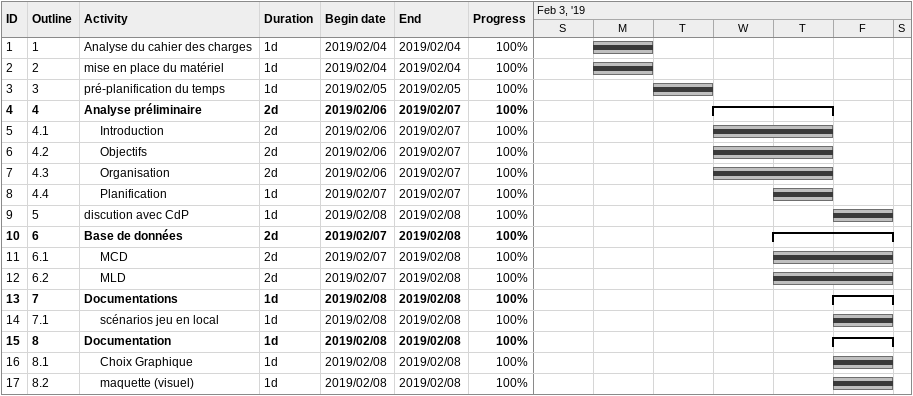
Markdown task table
| ID | WBS | Task | Duration | Start | Finish | % complete |
|---|---|---|---|---|---|---|
| 1 | 1 | Analyse du cahier des charges | 1d | 2019-02-04 | 2019-02-04 | 100 |
| 2 | 2 | mise en place du matériel | 1d | 2019-02-04 | 2019-02-04 | 100 |
| 3 | 3 | pré-planification du temps | 1d | 2019-02-05 | 2019-02-05 | 100 |
| 4 | 4 | **Analyse préliminaire** | 2d | 2019-02-06 | 2019-02-07 | 100 |
| 5 | 4.1 | Introduction | 2d | 2019-02-06 | 2019-02-07 | 100 |
| 6 | 4.2 | Objectifs | 2d | 2019-02-06 | 2019-02-07 | 100 |
| 7 | 4.3 | Organisation | 2d | 2019-02-06 | 2019-02-07 | 100 |
| 8 | 4.4 | Planification | 1d | 2019-02-07 | 2019-02-07 | 100 |
| 9 | 5 | discution avec CdP | 1d | 2019-02-08 | 2019-02-08 | 100 |
| 10 | 6 | **Base de données** | 2d | 2019-02-07 | 2019-02-08 | 100 |
| 11 | 6.1 | MCD | 2d | 2019-02-07 | 2019-02-08 | 100 |
| 12 | 6.2 | MLD | 2d | 2019-02-07 | 2019-02-08 | 100 |
| 13 | 7 | **Documentations** | 1d | 2019-02-08 | 2019-02-08 | 100 |
| 14 | 7.1 | scénarios jeu en local | 1d | 2019-02-08 | 2019-02-08 | 100 |
| 15 | 8 | **Documentation** | 1d | 2019-02-08 | 2019-02-08 | 100 |
| 16 | 8.1 | Choix Graphique | 1d | 2019-02-08 | 2019-02-08 | 100 |
| 17 | 8.2 | maquette (visuel) | 1d | 2019-02-08 | 2019-02-08 | 100 |
